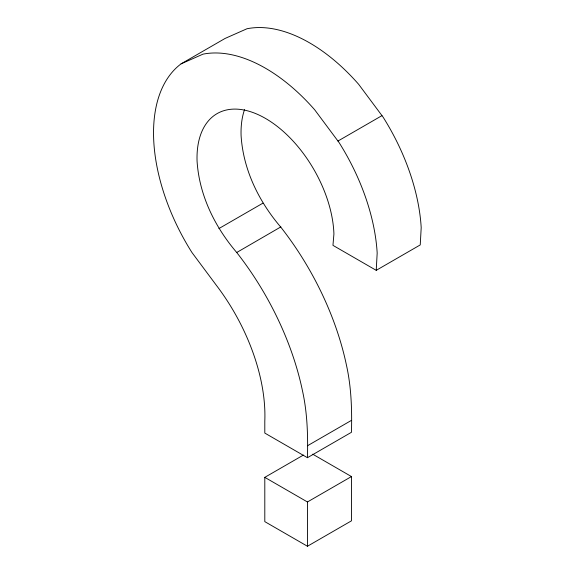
<?xml version="1.0" encoding="UTF-8"?>
<svg xmlns="http://www.w3.org/2000/svg" width="575" height="575" viewBox="0 0 575 575"><rect width="100%" height="100%" fill="white"/><g stroke="black" fill="none" stroke-linecap="round" stroke-linejoin="round"><path stroke-width="0.86" d="M307.445 457.7C308.027 435.232 307.338 412.656 302.443 390.626A207.783 119.967 60 0 0 236.728 252.497C214.77 226.794 199.144 195.026 197.06 160.935A96.837 55.912 60 0 1 262.933 117.005A96.837 55.912 60 0 1 333.917 234.054L332.954 245.353L376.223 270.336L377.178 253.065A158.326 91.411 60 0 0 339.006 142.449L314.647 109.739A158.326 91.411 60 0 0 202.961 54.165L181.06 63.861A158.326 91.411 60 0 0 191.971 252.54L216.329 285.257A148.602 85.797 60 0 1 264.802 421.166L264.802 433.076L307.445 457.7L351.462 432.285C352.051 409.817 351.354 387.241 346.459 365.211A207.783 119.967 60 0 0 280.751 227.082C258.786 201.379 243.16 169.618 241.083 135.52A96.837 55.912 60 0 1 244.526 109.631M280.866 226.888L236.728 252.497M181.06 63.861L225.077 38.446L246.984 28.75A158.326 91.411 60 0 1 358.671 84.324L383.029 117.034A158.326 91.411 60 0 1 421.195 227.65L420.239 244.921L376.223 270.336M337.956 141.04L381.98 115.625M218.91 228.562L262.933 203.147M307.445 445.783L351.462 420.368M312.699 454.178L351.462 476.56L351.462 520.835L307.445 546.25L264.802 521.633L264.802 477.351L303.413 455.062M264.802 477.351L307.445 501.975L351.462 476.56M307.445 501.975L307.445 546.25"/></g></svg>
